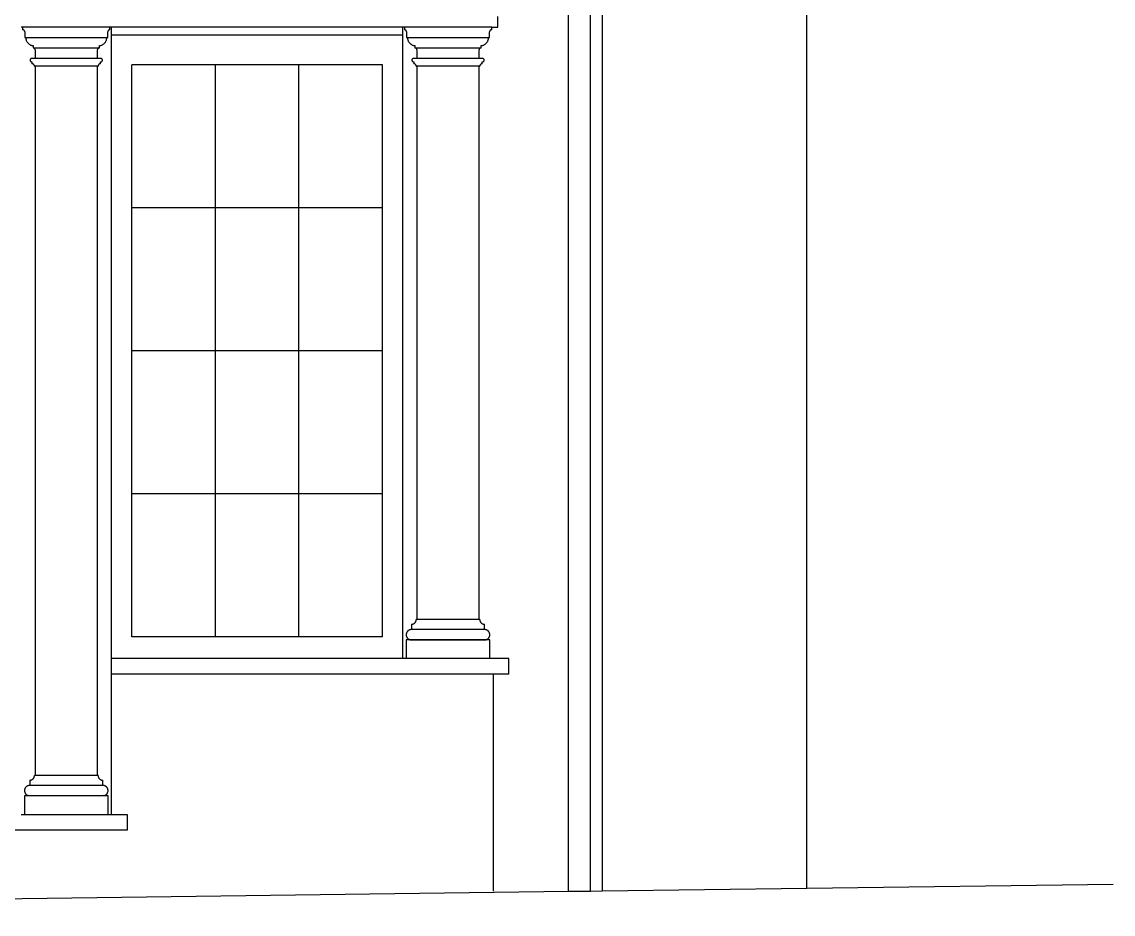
# Model space of a CAD drawing. Extents: x -71730 to 43516, y -8856 to 48457.
# Drawn here: x 29040 to 32539, y 3042 to 5905 of the extents above; entities that cross this region are included whole.
import ezdxf

# ---------------------------------------------------------------- set-up
doc = ezdxf.new("R2010")
doc.units = 0
doc.header["$MEASUREMENT"] = 0
doc.layers.get('0').update_dxf_attribs({"linetype": 'CONTINUOUS'})

msp = doc.modelspace()

# ---------------------------------------------------------------- linework, layer by layer
at = {"color": 22}
for p, q in [((31557.6, 3124.8), (31557.6, 10128.2)), ((30793, 3114.6), (30793, 8067.4)), ((30863, 3115.5), (30863, 8067.4)), ((30901.1, 8067.4), (30901.1, 3116)), ((30901.1, 3116), (30901.1, 3115.9))]:
    msp.add_line(p, q, dxfattribs=at)
at = {"color": 95}
for p, q in [((30566.6, 5887.2), (30566.6, 5922.2)), ((29042.6, 5887.2), (29037.6, 5887.2)), ((29042.6, 5887.2), (29042.6, 5879.2)), ((29322.6, 5887.2), (29042.6, 5887.2)), ((29043, 5879.2), (29042.6, 5879.2)), ((29043.5, 5879.1), (29043, 5879.2)), ((29044, 5879.1), (29043.5, 5879.1)), ((29044.4, 5878.9), (29044, 5879.1)), ((29044.8, 5878.8), (29044.4, 5878.9)), ((29045.3, 5878.7), (29044.8, 5878.8)), ((29320.4, 5878.8), (29320, 5878.7)), ((29320.8, 5879), (29320.4, 5878.8)), ((29321.3, 5879.1), (29320.8, 5879)), ((29321.7, 5879.1), (29321.3, 5879.1)), ((29322.1, 5879.2), (29321.7, 5879.1)), ((29322.6, 5879.2), (29322.1, 5879.2)), ((29322.6, 5879.2), (29322.6, 5887.2)), ((29327.6, 5887.2), (29322.6, 5887.2)), ((30261.6, 5887.2), (29327.6, 5887.2)), ((29327.6, 5862.2), (29327.6, 5887.2)), ((30266.6, 5887.2), (30261.6, 5887.2)), ((30261.6, 5862.2), (30261.6, 5887.2)), ((30266.6, 5887.2), (30266.6, 5879.2)), ((30546.6, 5887.2), (30266.6, 5887.2)), ((30267, 5879.2), (30266.6, 5879.2)), ((30267.5, 5879.1), (30267, 5879.2)), ((30268, 5879.1), (30267.5, 5879.1)), ((30268.4, 5878.9), (30268, 5879.1)), ((30268.8, 5878.8), (30268.4, 5878.9)), ((30269.3, 5878.7), (30268.8, 5878.8)), ((30544.4, 5878.8), (30544, 5878.7)), ((30544.8, 5879), (30544.4, 5878.8)), ((30545.3, 5879.1), (30544.8, 5879)), ((30545.7, 5879.1), (30545.3, 5879.1)), ((30546.1, 5879.2), (30545.7, 5879.1)), ((30546.6, 5879.2), (30546.1, 5879.2)), ((30546.6, 5879.2), (30546.6, 5887.2)), ((30546.6, 5887.2), (30551.6, 5887.2)), ((30551.6, 5887.2), (30566.6, 5887.2)), ((29045.7, 5878.5), (29045.3, 5878.7)), ((29046.1, 5878.2), (29045.7, 5878.5)), ((29046.5, 5878), (29046.1, 5878.2)), ((29046.8, 5877.7), (29046.5, 5878)), ((29047.2, 5877.4), (29046.8, 5877.7)), ((29047.5, 5877.1), (29047.2, 5877.4)), ((29047.8, 5876.8), (29047.5, 5877.1)), ((29048.1, 5876.4), (29047.8, 5876.8)), ((29048.4, 5876.1), (29048.1, 5876.4)), ((29048.6, 5875.7), (29048.4, 5876.1)), ((29048.9, 5875.3), (29048.6, 5875.7)), ((29049.1, 5874.9), (29048.9, 5875.3)), ((29049.2, 5874.4), (29049.1, 5874.9)), ((29049.3, 5874), (29049.2, 5874.4)), ((29049.5, 5873.6), (29049.3, 5874)), ((29049.5, 5873.1), (29049.5, 5873.6)), ((29049.6, 5872.6), (29049.5, 5873.1)), ((29049.6, 5872.2), (29049.6, 5872.6)), ((29049.6, 5872.2), (29049.6, 5854.2)), ((29049.6, 5854.2), (29052.6, 5854.2)), ((29052.6, 5854.2), (29312.6, 5854.2)), ((29052.6, 5854.2), (29052.6, 5852.5)), ((29052.6, 5852.5), (29052.8, 5850.8)), ((29052.8, 5850.8), (29053.1, 5849.1)), ((29053.1, 5849.1), (29053.5, 5847.5)), ((29053.5, 5847.5), (29054, 5845.9)), ((29054, 5845.9), (29054.5, 5844.3)), ((29054.5, 5844.3), (29055.2, 5842.8)), ((29309.9, 5842.8), (29310.6, 5844.3)), ((29310.6, 5844.3), (29311.2, 5845.9)), ((29311.2, 5845.9), (29311.7, 5847.5)), ((29311.7, 5847.5), (29312.1, 5849.1)), ((29312.1, 5849.1), (29312.4, 5850.8)), ((29312.4, 5850.8), (29312.5, 5852.5)), ((29312.5, 5852.5), (29312.6, 5854.2)), ((29312.6, 5854.2), (29315.6, 5854.2)), ((29315.7, 5873.5), (29315.6, 5873.1)), ((29315.6, 5873.1), (29315.6, 5872.6)), ((29315.6, 5872.6), (29315.6, 5872.2)), ((29315.6, 5854.2), (29315.6, 5872.2)), ((29315.8, 5873.9), (29315.7, 5873.5)), ((29315.9, 5874.3), (29315.8, 5873.9)), ((29316.1, 5874.8), (29315.9, 5874.3)), ((29316.3, 5875.2), (29316.1, 5874.8)), ((29316.5, 5875.6), (29316.3, 5875.2)), ((29316.7, 5875.9), (29316.5, 5875.6)), ((29316.9, 5876.3), (29316.7, 5875.9)), ((29317.2, 5876.6), (29316.9, 5876.3)), ((29317.5, 5877), (29317.2, 5876.6)), ((29317.8, 5877.3), (29317.5, 5877)), ((29318.1, 5877.6), (29317.8, 5877.3)), ((29318.5, 5877.8), (29318.1, 5877.6)), ((29318.8, 5878.1), (29318.5, 5877.8)), ((29319.2, 5878.3), (29318.8, 5878.1)), ((29319.6, 5878.5), (29319.2, 5878.3)), ((29320, 5878.7), (29319.6, 5878.5)), ((30261.6, 5862.2), (29327.6, 5862.2)), ((29327.6, 3862.2), (29327.6, 5862.2)), ((30261.6, 3862.2), (30261.6, 5862.2)), ((30269.7, 5878.5), (30269.3, 5878.7)), ((30270.1, 5878.2), (30269.7, 5878.5)), ((30270.5, 5878), (30270.1, 5878.2)), ((30270.8, 5877.7), (30270.5, 5878)), ((30271.2, 5877.4), (30270.8, 5877.7)), ((30271.5, 5877.1), (30271.2, 5877.4)), ((30271.8, 5876.8), (30271.5, 5877.1)), ((30272.1, 5876.4), (30271.8, 5876.8)), ((30272.4, 5876.1), (30272.1, 5876.4)), ((30272.6, 5875.7), (30272.4, 5876.1)), ((30272.9, 5875.3), (30272.6, 5875.7)), ((30273.1, 5874.9), (30272.9, 5875.3)), ((30273.2, 5874.4), (30273.1, 5874.9)), ((30273.3, 5874), (30273.2, 5874.4)), ((30273.5, 5873.6), (30273.3, 5874)), ((30273.5, 5873.1), (30273.5, 5873.6)), ((30273.6, 5872.6), (30273.5, 5873.1)), ((30273.6, 5872.2), (30273.6, 5872.6)), ((30273.6, 5872.2), (30273.6, 5854.2)), ((30273.6, 5854.2), (30276.6, 5854.2)), ((30276.6, 5854.2), (30536.6, 5854.2)), ((30276.6, 5854.2), (30276.6, 5852.5)), ((30276.6, 5852.5), (30276.8, 5850.8)), ((30276.8, 5850.8), (30277.1, 5849.1)), ((30277.1, 5849.1), (30277.5, 5847.5)), ((30277.5, 5847.5), (30278, 5845.9)), ((30278, 5845.9), (30278.5, 5844.3)), ((30278.5, 5844.3), (30279.2, 5842.8)), ((30533.9, 5842.8), (30534.6, 5844.3)), ((30534.6, 5844.3), (30535.2, 5845.9)), ((30535.2, 5845.9), (30535.7, 5847.5)), ((30535.7, 5847.5), (30536.1, 5849.1)), ((30536.1, 5849.1), (30536.4, 5850.8)), ((30536.4, 5850.8), (30536.5, 5852.5)), ((30536.5, 5852.5), (30536.6, 5854.2)), ((30536.6, 5854.2), (30539.6, 5854.2)), ((30539.7, 5873.5), (30539.6, 5873.1)), ((30539.6, 5873.1), (30539.6, 5872.6)), ((30539.6, 5872.6), (30539.6, 5872.2)), ((30539.6, 5854.2), (30539.6, 5872.2)), ((30539.8, 5873.9), (30539.7, 5873.5)), ((30539.9, 5874.3), (30539.8, 5873.9)), ((30540.1, 5874.8), (30539.9, 5874.3)), ((30540.3, 5875.2), (30540.1, 5874.8)), ((30540.5, 5875.6), (30540.3, 5875.2)), ((30540.7, 5875.9), (30540.5, 5875.6)), ((30540.9, 5876.3), (30540.7, 5875.9)), ((30541.2, 5876.6), (30540.9, 5876.3)), ((30541.5, 5877), (30541.2, 5876.6)), ((30541.8, 5877.3), (30541.5, 5877)), ((30542.1, 5877.6), (30541.8, 5877.3)), ((30542.5, 5877.8), (30542.1, 5877.6)), ((30542.8, 5878.1), (30542.5, 5877.8)), ((30543.2, 5878.3), (30542.8, 5878.1)), ((30543.6, 5878.5), (30543.2, 5878.3)), ((30544, 5878.7), (30543.6, 5878.5)), ((29055.2, 5842.8), (29056, 5841.3)), ((29056, 5841.3), (29056.9, 5839.8)), ((29056.9, 5839.8), (29057.9, 5838.5)), ((29057.9, 5838.5), (29059, 5837.1)), ((29059, 5837.1), (29060.1, 5835.9)), ((29060.1, 5835.9), (29061.3, 5834.7)), ((29061.3, 5834.7), (29062.6, 5833.6)), ((29062.6, 5833.6), (29064, 5832.7)), ((29064, 5832.7), (29065.4, 5831.7)), ((29065.4, 5831.7), (29066.9, 5830.9)), ((29066.9, 5830.9), (29068.4, 5830.2)), ((29068.4, 5830.2), (29070, 5829.6)), ((29070, 5829.6), (29071.6, 5829.1)), ((29071.6, 5829.1), (29073.2, 5828.7)), ((29073.2, 5828.7), (29074.9, 5828.4)), ((29074.9, 5828.4), (29076.6, 5828.2)), ((29076.6, 5828.2), (29076.6, 5821.2)), ((29076.6, 5821.2), (29077, 5821.2)), ((29077.4, 5821.1), (29077, 5821.2)), ((29077, 5821.2), (29288.2, 5821.2)), ((29077.8, 5821.1), (29077.4, 5821.1)), ((29078.1, 5821), (29077.8, 5821.1)), ((29078.5, 5820.9), (29078.1, 5821)), ((29078.9, 5820.7), (29078.5, 5820.9)), ((29079.2, 5820.6), (29078.9, 5820.7)), ((29079.6, 5820.4), (29079.2, 5820.6)), ((29079.9, 5820.2), (29079.6, 5820.4)), ((29080.2, 5819.9), (29079.9, 5820.2)), ((29080.5, 5819.7), (29080.2, 5819.9)), ((29080.8, 5819.4), (29080.5, 5819.7)), ((29081.1, 5819.1), (29080.8, 5819.4)), ((29081.3, 5818.8), (29081.1, 5819.1)), ((29081.6, 5818.5), (29081.3, 5818.8)), ((29081.8, 5818.2), (29081.6, 5818.5)), ((29082, 5817.8), (29081.8, 5818.2)), ((29082.1, 5817.5), (29082, 5817.8)), ((29082.3, 5817.1), (29082.1, 5817.5)), ((29082.4, 5816.7), (29082.3, 5817.1)), ((29082.5, 5816.4), (29082.4, 5816.7)), ((29082.5, 5816), (29082.5, 5816.4)), ((29082.6, 5815.6), (29082.5, 5816)), ((29082.6, 5815.2), (29082.6, 5815.6)), ((29082.6, 5815.2), (29082.6, 5787.2)), ((29282.7, 5816.3), (29282.6, 5815.9)), ((29282.6, 5815.9), (29282.6, 5815.6)), ((29282.6, 5815.6), (29282.6, 5815.2)), ((29282.6, 5787.2), (29282.6, 5815.2)), ((29282.8, 5816.7), (29282.7, 5816.3)), ((29282.9, 5817), (29282.8, 5816.7)), ((29283, 5817.4), (29282.9, 5817)), ((29283.2, 5817.7), (29283, 5817.4)), ((29283.3, 5818.1), (29283.2, 5817.7)), ((29283.5, 5818.4), (29283.3, 5818.1)), ((29283.7, 5818.7), (29283.5, 5818.4)), ((29284, 5819), (29283.7, 5818.7)), ((29284.2, 5819.3), (29284, 5819)), ((29284.5, 5819.6), (29284.2, 5819.3)), ((29284.8, 5819.8), (29284.5, 5819.6)), ((29285.1, 5820), (29284.8, 5819.8)), ((29285.4, 5820.3), (29285.1, 5820)), ((29285.7, 5820.4), (29285.4, 5820.3)), ((29286, 5820.6), (29285.7, 5820.4)), ((29286.4, 5820.8), (29286, 5820.6)), ((29286.7, 5820.9), (29286.4, 5820.8)), ((29287.1, 5821), (29286.7, 5820.9)), ((29287.5, 5821.1), (29287.1, 5821)), ((29287.8, 5821.1), (29287.5, 5821.1)), ((29288.2, 5821.2), (29287.8, 5821.1)), ((29288.2, 5821.2), (29288.6, 5821.2)), ((29288.6, 5828.2), (29290.3, 5828.4)), ((29288.6, 5821.2), (29288.6, 5828.2)), ((29290.3, 5828.4), (29291.9, 5828.7)), ((29291.9, 5828.7), (29293.6, 5829.1)), ((29293.6, 5829.1), (29295.2, 5829.6)), ((29295.2, 5829.6), (29296.7, 5830.2)), ((29296.7, 5830.2), (29298.3, 5830.9)), ((29298.3, 5830.9), (29299.8, 5831.7)), ((29299.8, 5831.7), (29301.2, 5832.7)), ((29301.2, 5832.7), (29302.5, 5833.6)), ((29302.5, 5833.6), (29303.8, 5834.7)), ((29303.8, 5834.7), (29305.1, 5835.9)), ((29305.1, 5835.9), (29306.2, 5837.1)), ((29306.2, 5837.1), (29307.3, 5838.5)), ((29307.3, 5838.5), (29308.3, 5839.8)), ((29308.3, 5839.8), (29309.1, 5841.3)), ((29309.1, 5841.3), (29309.9, 5842.8)), ((30279.2, 5842.8), (30280, 5841.3)), ((30280, 5841.3), (30280.9, 5839.8)), ((30280.9, 5839.8), (30281.9, 5838.5)), ((30281.9, 5838.5), (30283, 5837.1)), ((30283, 5837.1), (30284.1, 5835.9)), ((30284.1, 5835.9), (30285.3, 5834.7)), ((30285.3, 5834.7), (30286.6, 5833.6)), ((30286.6, 5833.6), (30288, 5832.7)), ((30288, 5832.7), (30289.4, 5831.7)), ((30289.4, 5831.7), (30290.9, 5830.9)), ((30290.9, 5830.9), (30292.4, 5830.2)), ((30292.4, 5830.2), (30294, 5829.6)), ((30294, 5829.6), (30295.6, 5829.1)), ((30295.6, 5829.1), (30297.2, 5828.7)), ((30297.2, 5828.7), (30298.9, 5828.4)), ((30298.9, 5828.4), (30300.6, 5828.2)), ((30300.6, 5828.2), (30300.6, 5821.2)), ((30300.6, 5821.2), (30301, 5821.2)), ((30301.4, 5821.1), (30301, 5821.2)), ((30301, 5821.2), (30512.2, 5821.2)), ((30301.8, 5821.1), (30301.4, 5821.1)), ((30302.1, 5821), (30301.8, 5821.1)), ((30302.5, 5820.9), (30302.1, 5821)), ((30302.9, 5820.7), (30302.5, 5820.9)), ((30303.2, 5820.6), (30302.9, 5820.7)), ((30303.6, 5820.4), (30303.2, 5820.6)), ((30303.9, 5820.2), (30303.6, 5820.4)), ((30304.2, 5819.9), (30303.9, 5820.2)), ((30304.5, 5819.7), (30304.2, 5819.9)), ((30304.8, 5819.4), (30304.5, 5819.7)), ((30305.1, 5819.1), (30304.8, 5819.4)), ((30305.3, 5818.8), (30305.1, 5819.1)), ((30305.6, 5818.5), (30305.3, 5818.8)), ((30305.8, 5818.2), (30305.6, 5818.5)), ((30306, 5817.8), (30305.8, 5818.2)), ((30306.1, 5817.5), (30306, 5817.8)), ((30306.3, 5817.1), (30306.1, 5817.5)), ((30306.4, 5816.7), (30306.3, 5817.1)), ((30306.5, 5816.4), (30306.4, 5816.7)), ((30306.5, 5816), (30306.5, 5816.4)), ((30306.6, 5815.6), (30306.5, 5816)), ((30306.6, 5815.2), (30306.6, 5815.6)), ((30306.6, 5815.2), (30306.6, 5787.2)), ((30506.7, 5816.3), (30506.6, 5815.9)), ((30506.6, 5815.9), (30506.6, 5815.6)), ((30506.6, 5815.6), (30506.6, 5815.2)), ((30506.6, 5787.2), (30506.6, 5815.2)), ((30506.8, 5816.7), (30506.7, 5816.3)), ((30506.9, 5817), (30506.8, 5816.7)), ((30507, 5817.4), (30506.9, 5817)), ((30507.2, 5817.7), (30507, 5817.4)), ((30507.3, 5818.1), (30507.2, 5817.7)), ((30507.5, 5818.4), (30507.3, 5818.1)), ((30507.7, 5818.7), (30507.5, 5818.4)), ((30508, 5819), (30507.7, 5818.7)), ((30508.2, 5819.3), (30508, 5819)), ((30508.5, 5819.6), (30508.2, 5819.3)), ((30508.8, 5819.8), (30508.5, 5819.6)), ((30509.1, 5820), (30508.8, 5819.8)), ((30509.4, 5820.3), (30509.1, 5820)), ((30509.7, 5820.4), (30509.4, 5820.3)), ((30510, 5820.6), (30509.7, 5820.4)), ((30510.4, 5820.8), (30510, 5820.6)), ((30510.7, 5820.9), (30510.4, 5820.8)), ((30511.1, 5821), (30510.7, 5820.9)), ((30511.5, 5821.1), (30511.1, 5821)), ((30511.8, 5821.1), (30511.5, 5821.1)), ((30512.2, 5821.2), (30511.8, 5821.1)), ((30512.2, 5821.2), (30512.6, 5821.2)), ((30512.6, 5828.2), (30514.3, 5828.4)), ((30512.6, 5821.2), (30512.6, 5828.2)), ((30514.3, 5828.4), (30515.9, 5828.7)), ((30515.9, 5828.7), (30517.6, 5829.1)), ((30517.6, 5829.1), (30519.2, 5829.6)), ((30519.2, 5829.6), (30520.7, 5830.2)), ((30520.7, 5830.2), (30522.3, 5830.9)), ((30522.3, 5830.9), (30523.8, 5831.7)), ((30523.8, 5831.7), (30525.2, 5832.7)), ((30525.2, 5832.7), (30526.5, 5833.6)), ((30526.5, 5833.6), (30527.8, 5834.7)), ((30527.8, 5834.7), (30529.1, 5835.9)), ((30529.1, 5835.9), (30530.2, 5837.1)), ((30530.2, 5837.1), (30531.3, 5838.5)), ((30531.3, 5838.5), (30532.3, 5839.8)), ((30532.3, 5839.8), (30533.1, 5841.3)), ((30533.1, 5841.3), (30533.9, 5842.8)), ((29066.7, 5782.6), (29066.6, 5782.2)), ((29066.6, 5782.2), (29066.6, 5781.9)), ((29066.6, 5781.9), (29066.6, 5781.5)), ((29066.6, 5781.5), (29066.6, 5781.2)), ((29066.6, 5781.2), (29066.7, 5780.8)), ((29066.8, 5783.3), (29066.7, 5782.9)), ((29066.7, 5782.9), (29066.7, 5782.6)), ((29066.7, 5780.8), (29066.7, 5780.5)), ((29066.7, 5780.5), (29066.8, 5780.1)), ((29066.9, 5783.6), (29066.8, 5783.3)), ((29066.8, 5780.1), (29066.9, 5779.8)), ((29067.1, 5783.9), (29066.9, 5783.6)), ((29066.9, 5779.8), (29067.1, 5779.5)), ((29067.2, 5784.2), (29067.1, 5783.9)), ((29067.1, 5779.5), (29067.2, 5779.1)), ((29067.4, 5784.5), (29067.2, 5784.2)), ((29067.2, 5779.1), (29067.4, 5778.8)), ((29067.6, 5784.8), (29067.4, 5784.5)), ((29067.4, 5778.8), (29067.6, 5778.5)), ((29067.8, 5785.1), (29067.6, 5784.8)), ((29067.6, 5778.5), (29067.8, 5778.3)), ((29068, 5785.4), (29067.8, 5785.1)), ((29067.8, 5778.3), (29068, 5778)), ((29068.3, 5785.6), (29068, 5785.4)), ((29068, 5778), (29068.3, 5777.7)), ((29068.5, 5785.9), (29068.3, 5785.6)), ((29068.3, 5777.7), (29068.5, 5777.5)), ((29068.8, 5786.1), (29068.5, 5785.9)), ((29068.5, 5777.5), (29068.8, 5777.3)), ((29069.1, 5786.3), (29068.8, 5786.1)), ((29068.8, 5777.3), (29069.1, 5777.1)), ((29069.4, 5786.5), (29069.1, 5786.3)), ((29069.1, 5777.1), (29069.4, 5776.9)), ((29069.7, 5786.6), (29069.4, 5786.5)), ((29069.4, 5776.9), (29069.7, 5776.7)), ((29070, 5786.8), (29069.7, 5786.6)), ((29069.7, 5776.7), (29070, 5776.6)), ((29070.4, 5786.9), (29070, 5786.8)), ((29070, 5776.6), (29070.4, 5776.5)), ((29070.7, 5787), (29070.4, 5786.9)), ((29070.4, 5776.5), (29070.7, 5776.4)), ((29071, 5787.1), (29070.7, 5787)), ((29070.7, 5776.4), (29071, 5776.3)), ((29071.4, 5787.1), (29071, 5787.1)), ((29071, 5776.3), (29071.4, 5776.2)), ((29071.7, 5787.2), (29071.4, 5787.1)), ((29071.4, 5776.2), (29071.7, 5776.2)), ((29072.1, 5787.2), (29071.7, 5787.2)), ((29071.7, 5776.2), (29072.1, 5776.2)), ((29082.6, 5787.2), (29072.1, 5787.2)), ((29072.1, 5776.2), (29072.6, 5776.2)), ((29072.6, 5776.2), (29072.6, 5770.2)), ((29282.6, 5787.2), (29082.6, 5787.2)), ((29293.1, 5787.2), (29282.6, 5787.2)), ((29292.6, 5770.2), (29292.6, 5776.2)), ((29292.6, 5776.2), (29293.1, 5776.2)), ((29293.4, 5787.2), (29293.1, 5787.2)), ((29293.1, 5776.2), (29293.4, 5776.2)), ((29293.8, 5787.1), (29293.4, 5787.2)), ((29293.4, 5776.2), (29293.8, 5776.2)), ((29294.1, 5787.1), (29293.8, 5787.1)), ((29293.8, 5776.2), (29294.1, 5776.3)), ((29294.5, 5787), (29294.1, 5787.1)), ((29294.1, 5776.3), (29294.5, 5776.4)), ((29294.8, 5786.9), (29294.5, 5787)), ((29294.5, 5776.4), (29294.8, 5776.5)), ((29295.1, 5786.8), (29294.8, 5786.9)), ((29294.8, 5776.5), (29295.1, 5776.6)), ((29295.5, 5786.6), (29295.1, 5786.8)), ((29295.1, 5776.6), (29295.5, 5776.7)), ((29295.8, 5786.5), (29295.5, 5786.6)), ((29295.5, 5776.7), (29295.8, 5776.9)), ((29296.1, 5786.3), (29295.8, 5786.5)), ((29295.8, 5776.9), (29296.1, 5777.1)), ((29296.4, 5786.1), (29296.1, 5786.3)), ((29296.1, 5777.1), (29296.4, 5777.3)), ((29296.7, 5785.9), (29296.4, 5786.1)), ((29296.4, 5777.3), (29296.7, 5777.5)), ((29296.9, 5785.6), (29296.7, 5785.9)), ((29296.7, 5777.5), (29296.9, 5777.7)), ((29297.2, 5785.4), (29296.9, 5785.6)), ((29296.9, 5777.7), (29297.2, 5778)), ((29297.4, 5785.1), (29297.2, 5785.4)), ((29297.2, 5778), (29297.4, 5778.3)), ((29297.6, 5784.8), (29297.4, 5785.1)), ((29297.4, 5778.3), (29297.6, 5778.5)), ((29297.8, 5784.5), (29297.6, 5784.8)), ((29297.6, 5778.5), (29297.8, 5778.8)), ((29298, 5784.2), (29297.8, 5784.5)), ((29297.8, 5778.8), (29298, 5779.1)), ((29298.1, 5783.9), (29298, 5784.2)), ((29298, 5779.1), (29298.1, 5779.5)), ((29298.2, 5783.6), (29298.1, 5783.9)), ((29298.1, 5779.5), (29298.2, 5779.8)), ((29298.4, 5783.3), (29298.2, 5783.6)), ((29298.2, 5779.8), (29298.4, 5780.1)), ((29298.4, 5782.9), (29298.4, 5783.3)), ((29298.5, 5782.6), (29298.4, 5782.9)), ((29298.4, 5780.5), (29298.5, 5780.8)), ((29298.4, 5780.1), (29298.4, 5780.5)), ((29298.6, 5782.2), (29298.5, 5782.6)), ((29298.5, 5780.8), (29298.6, 5781.2)), ((29298.6, 5781.9), (29298.6, 5782.2)), ((29298.6, 5781.5), (29298.6, 5781.9)), ((29298.6, 5781.2), (29298.6, 5781.5)), ((30290.7, 5782.6), (30290.6, 5782.2)), ((30290.6, 5782.2), (30290.6, 5781.9)), ((30290.6, 5781.9), (30290.6, 5781.5)), ((30290.6, 5781.5), (30290.6, 5781.2)), ((30290.6, 5781.2), (30290.7, 5780.8)), ((30290.8, 5783.3), (30290.7, 5782.9)), ((30290.7, 5782.9), (30290.7, 5782.6)), ((30290.7, 5780.8), (30290.7, 5780.5)), ((30290.7, 5780.5), (30290.8, 5780.1)), ((30290.9, 5783.6), (30290.8, 5783.3)), ((30290.8, 5780.1), (30290.9, 5779.8)), ((30291.1, 5783.9), (30290.9, 5783.6)), ((30290.9, 5779.8), (30291.1, 5779.5)), ((30291.2, 5784.2), (30291.1, 5783.9)), ((30291.1, 5779.5), (30291.2, 5779.1)), ((30291.4, 5784.5), (30291.2, 5784.2)), ((30291.2, 5779.1), (30291.4, 5778.8)), ((30291.6, 5784.8), (30291.4, 5784.5)), ((30291.4, 5778.8), (30291.6, 5778.5)), ((30291.8, 5785.1), (30291.6, 5784.8)), ((30291.6, 5778.5), (30291.8, 5778.3)), ((30292, 5785.4), (30291.8, 5785.1)), ((30291.8, 5778.3), (30292, 5778)), ((30292.3, 5785.6), (30292, 5785.4)), ((30292, 5778), (30292.3, 5777.7)), ((30292.5, 5785.9), (30292.3, 5785.6)), ((30292.3, 5777.7), (30292.5, 5777.5)), ((30292.8, 5786.1), (30292.5, 5785.9)), ((30292.5, 5777.5), (30292.8, 5777.3)), ((30293.1, 5786.3), (30292.8, 5786.1)), ((30292.8, 5777.3), (30293.1, 5777.1)), ((30293.4, 5786.5), (30293.1, 5786.3)), ((30293.1, 5777.1), (30293.4, 5776.9)), ((30293.7, 5786.6), (30293.4, 5786.5)), ((30293.4, 5776.9), (30293.7, 5776.7)), ((30294, 5786.8), (30293.7, 5786.6)), ((30293.7, 5776.7), (30294, 5776.6)), ((30294.4, 5786.9), (30294, 5786.8)), ((30294, 5776.6), (30294.4, 5776.5)), ((30294.7, 5787), (30294.4, 5786.9)), ((30294.4, 5776.5), (30294.7, 5776.4)), ((30295, 5787.1), (30294.7, 5787)), ((30294.7, 5776.4), (30295, 5776.3)), ((30295.4, 5787.1), (30295, 5787.1)), ((30295, 5776.3), (30295.4, 5776.2)), ((30295.7, 5787.2), (30295.4, 5787.1)), ((30295.4, 5776.2), (30295.7, 5776.2)), ((30296.1, 5787.2), (30295.7, 5787.2)), ((30295.7, 5776.2), (30296.1, 5776.2)), ((30306.6, 5787.2), (30296.1, 5787.2)), ((30296.1, 5776.2), (30296.6, 5776.2)), ((30296.6, 5776.2), (30296.6, 5770.2)), ((30506.6, 5787.2), (30306.6, 5787.2)), ((30517.1, 5787.2), (30506.6, 5787.2)), ((30516.6, 5770.2), (30516.6, 5776.2)), ((30516.6, 5776.2), (30517.1, 5776.2)), ((30517.4, 5787.2), (30517.1, 5787.2)), ((30517.1, 5776.2), (30517.4, 5776.2)), ((30517.8, 5787.1), (30517.4, 5787.2)), ((30517.4, 5776.2), (30517.8, 5776.2)), ((30518.1, 5787.1), (30517.8, 5787.1)), ((30517.8, 5776.2), (30518.1, 5776.3)), ((30518.5, 5787), (30518.1, 5787.1)), ((30518.1, 5776.3), (30518.5, 5776.4)), ((30518.8, 5786.9), (30518.5, 5787)), ((30518.5, 5776.4), (30518.8, 5776.5)), ((30519.1, 5786.8), (30518.8, 5786.9)), ((30518.8, 5776.5), (30519.1, 5776.6)), ((30519.5, 5786.6), (30519.1, 5786.8)), ((30519.1, 5776.6), (30519.5, 5776.7)), ((30519.8, 5786.5), (30519.5, 5786.6)), ((30519.5, 5776.7), (30519.8, 5776.9)), ((30520.1, 5786.3), (30519.8, 5786.5)), ((30519.8, 5776.9), (30520.1, 5777.1)), ((30520.4, 5786.1), (30520.1, 5786.3)), ((30520.1, 5777.1), (30520.4, 5777.3)), ((30520.7, 5785.9), (30520.4, 5786.1)), ((30520.4, 5777.3), (30520.7, 5777.5)), ((30520.9, 5785.6), (30520.7, 5785.9)), ((30520.7, 5777.5), (30520.9, 5777.7)), ((30521.2, 5785.4), (30520.9, 5785.6)), ((30520.9, 5777.7), (30521.2, 5778)), ((30521.4, 5785.1), (30521.2, 5785.4)), ((30521.2, 5778), (30521.4, 5778.3)), ((30521.6, 5784.8), (30521.4, 5785.1)), ((30521.4, 5778.3), (30521.6, 5778.5)), ((30521.8, 5784.5), (30521.6, 5784.8)), ((30521.6, 5778.5), (30521.8, 5778.8)), ((30522, 5784.2), (30521.8, 5784.5)), ((30521.8, 5778.8), (30522, 5779.1)), ((30522.1, 5783.9), (30522, 5784.2)), ((30522, 5779.1), (30522.1, 5779.5)), ((30522.2, 5783.6), (30522.1, 5783.9)), ((30522.1, 5779.5), (30522.2, 5779.8)), ((30522.4, 5783.3), (30522.2, 5783.6)), ((30522.2, 5779.8), (30522.4, 5780.1)), ((30522.4, 5782.9), (30522.4, 5783.3)), ((30522.5, 5782.6), (30522.4, 5782.9)), ((30522.4, 5780.5), (30522.5, 5780.8)), ((30522.4, 5780.1), (30522.4, 5780.5)), ((30522.6, 5782.2), (30522.5, 5782.6)), ((30522.5, 5780.8), (30522.6, 5781.2)), ((30522.6, 5781.9), (30522.6, 5782.2)), ((30522.6, 5781.5), (30522.6, 5781.9)), ((30522.6, 5781.2), (30522.6, 5781.5)), ((29073.1, 5770.2), (29072.6, 5770.2)), ((29073.6, 5770.1), (29073.1, 5770.2)), ((29074.1, 5770), (29073.6, 5770.1)), ((29074.7, 5769.9), (29074.1, 5770)), ((29075.2, 5769.8), (29074.7, 5769.9)), ((29075.6, 5769.6), (29075.2, 5769.8)), ((29076.1, 5769.4), (29075.6, 5769.6)), ((29076.6, 5769.1), (29076.1, 5769.4)), ((29077, 5768.8), (29076.6, 5769.1)), ((29077.5, 5768.5), (29077, 5768.8)), ((29077.9, 5768.2), (29077.5, 5768.5)), ((29078.2, 5767.8), (29077.9, 5768.2)), ((29078.6, 5767.5), (29078.2, 5767.8)), ((29078.9, 5767.1), (29078.6, 5767.5)), ((29079.2, 5766.6), (29078.9, 5767.1)), ((29079.5, 5766.2), (29079.2, 5766.6)), ((29079.8, 5765.7), (29079.5, 5766.2)), ((29080, 5765.2), (29079.8, 5765.7)), ((29080.2, 5764.8), (29080, 5765.2)), ((29080.3, 5764.3), (29080.2, 5764.8)), ((29080.4, 5763.7), (29080.3, 5764.3)), ((29080.5, 5763.2), (29080.4, 5763.7)), ((29080.6, 5762.7), (29080.5, 5763.2)), ((29080.6, 5762.2), (29080.6, 5762.7)), ((29080.6, 5762.2), (29082.6, 5762.2)), ((29082.6, 5762.2), (29082.6, 3487.2)), ((29282.6, 5762.2), (29082.6, 5762.2)), ((29282.6, 3487.2), (29282.6, 5762.2)), ((29282.6, 5762.2), (29284.6, 5762.2)), ((29284.7, 5763.7), (29284.6, 5763.2)), ((29284.6, 5763.2), (29284.6, 5762.7)), ((29284.6, 5762.7), (29284.6, 5762.2)), ((29284.8, 5764.2), (29284.7, 5763.7)), ((29285, 5764.7), (29284.8, 5764.2)), ((29285.1, 5765.1), (29285, 5764.7)), ((29285.3, 5765.6), (29285.1, 5765.1)), ((29285.6, 5766), (29285.3, 5765.6)), ((29285.8, 5766.5), (29285.6, 5766)), ((29286.1, 5766.9), (29285.8, 5766.5)), ((29286.4, 5767.3), (29286.1, 5766.9)), ((29286.8, 5767.7), (29286.4, 5767.3)), ((29287.1, 5768), (29286.8, 5767.7)), ((29287.5, 5768.3), (29287.1, 5768)), ((29287.9, 5768.7), (29287.5, 5768.3)), ((29288.3, 5768.9), (29287.9, 5768.7)), ((29288.7, 5769.2), (29288.3, 5768.9)), ((29289.2, 5769.4), (29288.7, 5769.2)), ((29289.6, 5769.6), (29289.2, 5769.4)), ((29290.1, 5769.8), (29289.6, 5769.6)), ((29290.6, 5769.9), (29290.1, 5769.8)), ((29291.1, 5770), (29290.6, 5769.9)), ((29291.6, 5770.1), (29291.1, 5770)), ((29292.1, 5770.2), (29291.6, 5770.1)), ((29292.6, 5770.2), (29292.1, 5770.2)), ((29660.6, 5767.2), (29392.6, 5767.2)), ((29392.6, 5308.4), (29392.6, 5767.2)), ((29928.6, 5767.2), (29660.6, 5767.2)), ((29660.6, 5308.4), (29660.6, 5767.2)), ((30196.6, 5767.2), (29928.6, 5767.2)), ((29928.6, 5308.4), (29928.6, 5767.2)), ((30196.6, 5308.4), (30196.6, 5767.2)), ((30297.1, 5770.2), (30296.6, 5770.2)), ((30297.6, 5770.1), (30297.1, 5770.2)), ((30298.1, 5770), (30297.6, 5770.1)), ((30298.7, 5769.9), (30298.1, 5770)), ((30299.2, 5769.8), (30298.7, 5769.9)), ((30299.6, 5769.6), (30299.2, 5769.8)), ((30300.1, 5769.4), (30299.6, 5769.6)), ((30300.6, 5769.1), (30300.1, 5769.4)), ((30301, 5768.8), (30300.6, 5769.1)), ((30301.5, 5768.5), (30301, 5768.8)), ((30301.9, 5768.2), (30301.5, 5768.5)), ((30302.2, 5767.8), (30301.9, 5768.2)), ((30302.6, 5767.5), (30302.2, 5767.8)), ((30302.9, 5767.1), (30302.6, 5767.5)), ((30303.2, 5766.6), (30302.9, 5767.1)), ((30303.5, 5766.2), (30303.2, 5766.6)), ((30303.8, 5765.7), (30303.5, 5766.2)), ((30304, 5765.2), (30303.8, 5765.7)), ((30304.2, 5764.8), (30304, 5765.2)), ((30304.3, 5764.3), (30304.2, 5764.8)), ((30304.4, 5763.7), (30304.3, 5764.3)), ((30304.5, 5763.2), (30304.4, 5763.7)), ((30304.6, 5762.7), (30304.5, 5763.2)), ((30304.6, 5762.2), (30304.6, 5762.7)), ((30304.6, 5762.2), (30306.6, 5762.2)), ((30306.6, 5762.2), (30306.6, 3987.2)), ((30506.6, 5762.2), (30306.6, 5762.2)), ((30506.6, 3987.2), (30506.6, 5762.2)), ((30506.6, 5762.2), (30508.6, 5762.2)), ((30508.7, 5763.7), (30508.6, 5763.2)), ((30508.6, 5763.2), (30508.6, 5762.7)), ((30508.6, 5762.7), (30508.6, 5762.2)), ((30508.8, 5764.2), (30508.7, 5763.7)), ((30509, 5764.7), (30508.8, 5764.2)), ((30509.1, 5765.1), (30509, 5764.7)), ((30509.3, 5765.6), (30509.1, 5765.1)), ((30509.6, 5766), (30509.3, 5765.6)), ((30509.8, 5766.5), (30509.6, 5766)), ((30510.1, 5766.9), (30509.8, 5766.5)), ((30510.4, 5767.3), (30510.1, 5766.9)), ((30510.8, 5767.7), (30510.4, 5767.3)), ((30511.1, 5768), (30510.8, 5767.7)), ((30511.5, 5768.3), (30511.1, 5768)), ((30511.9, 5768.7), (30511.5, 5768.3)), ((30512.3, 5768.9), (30511.9, 5768.7)), ((30512.7, 5769.2), (30512.3, 5768.9)), ((30513.2, 5769.4), (30512.7, 5769.2)), ((30513.6, 5769.6), (30513.2, 5769.4)), ((30514.1, 5769.8), (30513.6, 5769.6)), ((30514.6, 5769.9), (30514.1, 5769.8)), ((30515.1, 5770), (30514.6, 5769.9)), ((30515.6, 5770.1), (30515.1, 5770)), ((30516.1, 5770.2), (30515.6, 5770.1)), ((30516.6, 5770.2), (30516.1, 5770.2)), ((29392.6, 4849.7), (29392.6, 5308.4)), ((29660.6, 5308.4), (29392.6, 5308.4)), ((29928.6, 5308.4), (29660.6, 5308.4)), ((29660.6, 4849.7), (29660.6, 5308.4)), ((30196.6, 5308.4), (29928.6, 5308.4)), ((29928.6, 4849.7), (29928.6, 5308.4)), ((30196.6, 4849.7), (30196.6, 5308.4)), ((29392.6, 4390.9), (29392.6, 4849.7)), ((29660.6, 4849.7), (29392.6, 4849.7)), ((29660.6, 4390.9), (29660.6, 4849.7)), ((29928.6, 4849.7), (29660.6, 4849.7)), ((30196.6, 4849.7), (29928.6, 4849.7)), ((29928.6, 4390.9), (29928.6, 4849.7)), ((30196.6, 4390.9), (30196.6, 4849.7)), ((29392.6, 3932.2), (29392.6, 4390.9)), ((29660.6, 4390.9), (29392.6, 4390.9)), ((29660.6, 3932.2), (29660.6, 4390.9)), ((29928.6, 4390.9), (29660.6, 4390.9)), ((29928.6, 3932.2), (29928.6, 4390.9)), ((30196.6, 4390.9), (29928.6, 4390.9)), ((30196.6, 3932.2), (30196.6, 4390.9)), ((30283.3, 3954.2), (30282.3, 3953.7)), ((30284.3, 3954.5), (30283.3, 3954.2)), ((30285.4, 3954.8), (30284.3, 3954.5)), ((30286.4, 3955), (30285.4, 3954.8)), ((30287.5, 3955.1), (30286.4, 3955)), ((30288.5, 3955.2), (30287.5, 3955.1)), ((30289.6, 3955.2), (30288.5, 3955.2)), ((30289.6, 3972.2), (30290.5, 3972.2)), ((30289.6, 3972.2), (30289.6, 3955.2)), ((30523.6, 3955.2), (30289.6, 3955.2)), ((30290.5, 3972.2), (30291.5, 3972.3)), ((30291.5, 3972.3), (30292.4, 3972.5)), ((30292.4, 3972.5), (30293.3, 3972.7)), ((30293.3, 3972.7), (30294.2, 3972.9)), ((30294.2, 3972.9), (30295.1, 3973.2)), ((30295.1, 3973.2), (30296, 3973.6)), ((30296, 3973.6), (30296.8, 3974)), ((30296.8, 3974), (30297.6, 3974.5)), ((30297.6, 3974.5), (30298.4, 3975.1)), ((30298.4, 3975.1), (30299.1, 3975.6)), ((30299.1, 3975.6), (30299.9, 3976.3)), ((30299.9, 3976.3), (30300.5, 3976.9)), ((30300.5, 3976.9), (30301.1, 3977.6)), ((30301.1, 3977.6), (30301.7, 3978.4)), ((30301.7, 3978.4), (30302.3, 3979.1)), ((30302.3, 3979.1), (30302.7, 3980)), ((30302.7, 3980), (30303.2, 3980.8)), ((30303.2, 3980.8), (30303.5, 3981.7)), ((30303.5, 3981.7), (30303.9, 3982.6)), ((30303.9, 3982.6), (30304.1, 3983.5)), ((30304.1, 3983.5), (30304.3, 3984.4)), ((30304.3, 3984.4), (30304.5, 3985.3)), ((30304.5, 3985.3), (30304.6, 3986.2)), ((30306.6, 3987.2), (30304.6, 3987.2)), ((30304.6, 3986.2), (30304.6, 3987.2)), ((30506.6, 3987.2), (30306.6, 3987.2)), ((30508.6, 3987.2), (30506.6, 3987.2)), ((30508.6, 3987.2), (30508.6, 3986.2)), ((30508.6, 3986.2), (30508.7, 3985.3)), ((30508.7, 3985.3), (30508.9, 3984.4)), ((30508.9, 3984.4), (30509.1, 3983.5)), ((30509.1, 3983.5), (30509.3, 3982.6)), ((30509.3, 3982.6), (30509.6, 3981.7)), ((30509.6, 3981.7), (30510, 3980.8)), ((30510, 3980.8), (30510.4, 3980)), ((30510.4, 3980), (30510.9, 3979.1)), ((30510.9, 3979.1), (30511.5, 3978.4)), ((30511.5, 3978.4), (30512, 3977.6)), ((30512, 3977.6), (30512.7, 3976.9)), ((30512.7, 3976.9), (30513.3, 3976.3)), ((30513.3, 3976.3), (30514, 3975.6)), ((30514, 3975.6), (30514.8, 3975.1)), ((30514.8, 3975.1), (30515.5, 3974.5)), ((30515.5, 3974.5), (30516.4, 3974)), ((30516.4, 3974), (30517.2, 3973.6)), ((30517.2, 3973.6), (30518.1, 3973.2)), ((30518.1, 3973.2), (30519, 3972.9)), ((30519, 3972.9), (30519.9, 3972.7)), ((30519.9, 3972.7), (30520.8, 3972.5)), ((30520.8, 3972.5), (30521.7, 3972.3)), ((30521.7, 3972.3), (30522.6, 3972.2)), ((30522.6, 3972.2), (30523.6, 3972.2)), ((30523.6, 3955.2), (30523.6, 3972.2)), ((30524.6, 3955.2), (30523.6, 3955.2)), ((30525.7, 3955.1), (30524.6, 3955.2)), ((30526.8, 3955), (30525.7, 3955.1)), ((30527.8, 3954.8), (30526.8, 3955)), ((30528.8, 3954.5), (30527.8, 3954.8)), ((30529.8, 3954.2), (30528.8, 3954.5)), ((30530.8, 3953.7), (30529.8, 3954.2)), ((29660.6, 3932.2), (29392.6, 3932.2)), ((29928.6, 3932.2), (29660.6, 3932.2)), ((30196.6, 3932.2), (29928.6, 3932.2)), ((30272.7, 3940.6), (30272.6, 3939.6)), ((30272.6, 3939.6), (30272.6, 3938.5)), ((30272.6, 3938.5), (30272.6, 3937.4)), ((30272.6, 3937.4), (30272.7, 3936.4)), ((30285.7, 3922.5), (30272.6, 3922.2)), ((30540.6, 3922.2), (30272.6, 3922.2)), ((30272.6, 3922.2), (30272.6, 3862.2)), ((30272.9, 3941.7), (30272.7, 3940.6)), ((30272.7, 3936.4), (30272.9, 3935.3)), ((30273.1, 3942.7), (30272.9, 3941.7)), ((30272.9, 3935.3), (30273.2, 3934.3)), ((30273.4, 3943.7), (30273.1, 3942.7)), ((30273.2, 3934.3), (30273.5, 3933.3)), ((30273.7, 3944.7), (30273.4, 3943.7)), ((30273.5, 3933.3), (30273.9, 3932.3)), ((30274.2, 3945.7), (30273.7, 3944.7)), ((30273.9, 3932.3), (30274.3, 3931.3)), ((30274.6, 3946.7), (30274.2, 3945.7)), ((30274.3, 3931.3), (30274.8, 3930.4)), ((30275.2, 3947.6), (30274.6, 3946.7)), ((30274.8, 3930.4), (30275.4, 3929.5)), ((30275.8, 3948.5), (30275.2, 3947.6)), ((30275.4, 3929.5), (30276, 3928.6)), ((30276.4, 3949.3), (30275.8, 3948.5)), ((30276, 3928.6), (30276.7, 3927.8)), ((30277.2, 3950.1), (30276.4, 3949.3)), ((30276.7, 3927.8), (30277.4, 3927)), ((30277.9, 3950.8), (30277.2, 3950.1)), ((30277.4, 3927), (30278.2, 3926.3)), ((30278.7, 3951.5), (30277.9, 3950.8)), ((30278.2, 3926.3), (30279, 3925.6)), ((30279.6, 3952.2), (30278.7, 3951.5)), ((30279, 3925.6), (30279.9, 3925)), ((30280.5, 3952.8), (30279.6, 3952.2)), ((30279.9, 3925), (30280.8, 3924.4)), ((30281.4, 3953.3), (30280.5, 3952.8)), ((30280.8, 3924.4), (30281.7, 3923.9)), ((30282.3, 3953.7), (30281.4, 3953.3)), ((30281.7, 3923.9), (30282.7, 3923.5)), ((30282.7, 3923.5), (30283.7, 3923.1)), ((30283.7, 3923.1), (30284.7, 3922.8)), ((30284.7, 3922.8), (30285.7, 3922.5)), ((30285.7, 3922.5), (30527.5, 3922.5)), ((30527.5, 3922.5), (30528.5, 3922.8)), ((30540.6, 3922.2), (30527.5, 3922.5)), ((30528.5, 3922.8), (30529.5, 3923.1)), ((30529.5, 3923.1), (30530.5, 3923.5)), ((30530.5, 3923.5), (30531.5, 3923.9)), ((30531.8, 3953.3), (30530.8, 3953.7)), ((30531.5, 3923.9), (30532.4, 3924.4)), ((30532.7, 3952.8), (30531.8, 3953.3)), ((30532.4, 3924.4), (30533.3, 3925)), ((30533.6, 3952.2), (30532.7, 3952.8)), ((30533.3, 3925), (30534.2, 3925.6)), ((30534.4, 3951.5), (30533.6, 3952.2)), ((30534.2, 3925.6), (30535, 3926.3)), ((30535.3, 3950.8), (30534.4, 3951.5)), ((30535, 3926.3), (30535.8, 3927)), ((30536, 3950.1), (30535.3, 3950.8)), ((30535.8, 3927), (30536.5, 3927.8)), ((30536.7, 3949.3), (30536, 3950.1)), ((30536.5, 3927.8), (30537.2, 3928.6)), ((30537.4, 3948.5), (30536.7, 3949.3)), ((30537.2, 3928.6), (30537.8, 3929.5)), ((30538, 3947.6), (30537.4, 3948.5)), ((30537.8, 3929.5), (30538.4, 3930.4)), ((30538.5, 3946.7), (30538, 3947.6)), ((30538.4, 3930.4), (30538.9, 3931.3)), ((30539, 3945.7), (30538.5, 3946.7)), ((30538.9, 3931.3), (30539.3, 3932.3)), ((30539.4, 3944.7), (30539, 3945.7)), ((30539.3, 3932.3), (30539.7, 3933.3)), ((30539.8, 3943.7), (30539.4, 3944.7)), ((30539.7, 3933.3), (30540, 3934.3)), ((30540.1, 3942.7), (30539.8, 3943.7)), ((30540, 3934.3), (30540.2, 3935.3)), ((30540.3, 3941.7), (30540.1, 3942.7)), ((30540.2, 3935.3), (30540.4, 3936.4)), ((30540.5, 3940.6), (30540.3, 3941.7)), ((30540.4, 3936.4), (30540.5, 3937.4)), ((30540.6, 3939.6), (30540.5, 3940.6)), ((30540.5, 3937.4), (30540.6, 3938.5)), ((30540.6, 3938.5), (30540.6, 3939.6)), ((30540.6, 3862.2), (30540.6, 3922.2)), ((30261.6, 3862.2), (29327.6, 3862.2)), ((29327.6, 3812.2), (29327.6, 3862.2)), ((30272.6, 3862.2), (30261.6, 3862.2)), ((30540.6, 3862.2), (30272.6, 3862.2)), ((30601.6, 3862.2), (30540.6, 3862.2)), ((30601.6, 3812.2), (30601.6, 3862.2)), ((29327.6, 3362.2), (29327.6, 3812.2)), ((30551.6, 3812.2), (29327.6, 3812.2)), ((30601.6, 3812.2), (30551.6, 3812.2)), ((30551.6, 3812.2), (30551.6, 3116.3)), ((29065.6, 3472.2), (29066.5, 3472.2)), ((29065.6, 3472.2), (29065.6, 3455.2)), ((29066.5, 3472.2), (29067.5, 3472.3)), ((29067.5, 3472.3), (29068.4, 3472.5)), ((29068.4, 3472.5), (29069.3, 3472.7)), ((29069.3, 3472.7), (29070.2, 3472.9)), ((29070.2, 3472.9), (29071.1, 3473.2)), ((29071.1, 3473.2), (29072, 3473.6)), ((29072, 3473.6), (29072.8, 3474)), ((29072.8, 3474), (29073.6, 3474.5)), ((29073.6, 3474.5), (29074.4, 3475.1)), ((29074.4, 3475.1), (29075.1, 3475.6)), ((29075.1, 3475.6), (29075.9, 3476.3)), ((29075.9, 3476.3), (29076.5, 3476.9)), ((29076.5, 3476.9), (29077.1, 3477.6)), ((29077.1, 3477.6), (29077.7, 3478.4)), ((29077.7, 3478.4), (29078.3, 3479.1)), ((29078.3, 3479.1), (29078.7, 3480)), ((29078.7, 3480), (29079.2, 3480.8)), ((29079.2, 3480.8), (29079.5, 3481.7)), ((29079.5, 3481.7), (29079.9, 3482.6)), ((29079.9, 3482.6), (29080.1, 3483.5)), ((29080.1, 3483.5), (29080.3, 3484.4)), ((29080.3, 3484.4), (29080.5, 3485.3)), ((29080.5, 3485.3), (29080.6, 3486.2)), ((29082.6, 3487.2), (29080.6, 3487.2)), ((29080.6, 3486.2), (29080.6, 3487.2)), ((29282.6, 3487.2), (29082.6, 3487.2)), ((29284.6, 3487.2), (29282.6, 3487.2)), ((29284.6, 3487.2), (29284.6, 3486.2)), ((29284.6, 3486.2), (29284.7, 3485.3)), ((29284.7, 3485.3), (29284.9, 3484.4)), ((29284.9, 3484.4), (29285.1, 3483.5)), ((29285.1, 3483.5), (29285.3, 3482.6)), ((29285.3, 3482.6), (29285.6, 3481.7)), ((29285.6, 3481.7), (29286, 3480.8)), ((29286, 3480.8), (29286.4, 3480)), ((29286.4, 3480), (29286.9, 3479.1)), ((29286.9, 3479.1), (29287.5, 3478.4)), ((29287.5, 3478.4), (29288, 3477.6)), ((29288, 3477.6), (29288.7, 3476.9)), ((29288.7, 3476.9), (29289.3, 3476.3)), ((29289.3, 3476.3), (29290, 3475.6)), ((29290, 3475.6), (29290.8, 3475.1)), ((29290.8, 3475.1), (29291.5, 3474.5)), ((29291.5, 3474.5), (29292.4, 3474)), ((29292.4, 3474), (29293.2, 3473.6)), ((29293.2, 3473.6), (29294.1, 3473.2)), ((29294.1, 3473.2), (29295, 3472.9)), ((29295, 3472.9), (29295.9, 3472.7)), ((29295.9, 3472.7), (29296.8, 3472.5)), ((29296.8, 3472.5), (29297.7, 3472.3)), ((29297.7, 3472.3), (29298.6, 3472.2)), ((29298.6, 3472.2), (29299.6, 3472.2)), ((29299.6, 3455.2), (29299.6, 3472.2)), ((29048.7, 3440.6), (29048.6, 3439.6)), ((29048.6, 3439.6), (29048.6, 3438.5)), ((29048.6, 3438.5), (29048.6, 3437.4)), ((29048.6, 3437.4), (29048.7, 3436.4)), ((29048.9, 3441.7), (29048.7, 3440.6)), ((29048.7, 3436.4), (29048.9, 3435.3)), ((29049.1, 3442.7), (29048.9, 3441.7)), ((29048.9, 3435.3), (29049.2, 3434.3)), ((29049.4, 3443.7), (29049.1, 3442.7)), ((29049.2, 3434.3), (29049.5, 3433.3)), ((29049.7, 3444.7), (29049.4, 3443.7)), ((29049.5, 3433.3), (29049.9, 3432.3)), ((29050.2, 3445.7), (29049.7, 3444.7)), ((29049.9, 3432.3), (29050.3, 3431.3)), ((29050.6, 3446.7), (29050.2, 3445.7)), ((29050.3, 3431.3), (29050.8, 3430.4)), ((29051.2, 3447.6), (29050.6, 3446.7)), ((29050.8, 3430.4), (29051.4, 3429.5)), ((29051.8, 3448.5), (29051.2, 3447.6)), ((29051.4, 3429.5), (29052, 3428.6)), ((29052.4, 3449.3), (29051.8, 3448.5)), ((29053.2, 3450.1), (29052.4, 3449.3)), ((29053.9, 3450.8), (29053.2, 3450.1)), ((29054.7, 3451.5), (29053.9, 3450.8)), ((29055.6, 3452.2), (29054.7, 3451.5)), ((29056.5, 3452.8), (29055.6, 3452.2)), ((29057.4, 3453.3), (29056.5, 3452.8)), ((29058.3, 3453.7), (29057.4, 3453.3)), ((29059.3, 3454.2), (29058.3, 3453.7)), ((29060.3, 3454.5), (29059.3, 3454.2)), ((29061.4, 3454.8), (29060.3, 3454.5)), ((29062.4, 3455), (29061.4, 3454.8)), ((29063.5, 3455.1), (29062.4, 3455)), ((29064.5, 3455.2), (29063.5, 3455.1)), ((29065.6, 3455.2), (29064.5, 3455.2)), ((29299.6, 3455.2), (29065.6, 3455.2)), ((29300.6, 3455.2), (29299.6, 3455.2)), ((29301.7, 3455.1), (29300.6, 3455.2)), ((29302.8, 3455), (29301.7, 3455.1)), ((29303.8, 3454.8), (29302.8, 3455)), ((29304.8, 3454.5), (29303.8, 3454.8)), ((29305.8, 3454.2), (29304.8, 3454.5)), ((29306.8, 3453.7), (29305.8, 3454.2)), ((29307.8, 3453.3), (29306.8, 3453.7)), ((29308.7, 3452.8), (29307.8, 3453.3)), ((29309.6, 3452.2), (29308.7, 3452.8)), ((29310.4, 3451.5), (29309.6, 3452.2)), ((29311.3, 3450.8), (29310.4, 3451.5)), ((29312, 3450.1), (29311.3, 3450.8)), ((29312.7, 3449.3), (29312, 3450.1)), ((29313.4, 3448.5), (29312.7, 3449.3)), ((29313.2, 3428.6), (29313.8, 3429.5)), ((29314, 3447.6), (29313.4, 3448.5)), ((29313.8, 3429.5), (29314.4, 3430.4)), ((29314.5, 3446.7), (29314, 3447.6)), ((29314.4, 3430.4), (29314.9, 3431.3)), ((29315, 3445.7), (29314.5, 3446.7)), ((29314.9, 3431.3), (29315.3, 3432.3)), ((29315.4, 3444.7), (29315, 3445.7)), ((29315.3, 3432.3), (29315.7, 3433.3)), ((29315.8, 3443.7), (29315.4, 3444.7)), ((29315.7, 3433.3), (29316, 3434.3)), ((29316.1, 3442.7), (29315.8, 3443.7)), ((29316, 3434.3), (29316.2, 3435.3)), ((29316.3, 3441.7), (29316.1, 3442.7)), ((29316.2, 3435.3), (29316.4, 3436.4)), ((29316.5, 3440.6), (29316.3, 3441.7)), ((29316.4, 3436.4), (29316.5, 3437.4)), ((29316.6, 3439.6), (29316.5, 3440.6)), ((29316.5, 3437.4), (29316.6, 3438.5)), ((29316.6, 3438.5), (29316.6, 3439.6)), ((29061.7, 3422.5), (29048.6, 3422.2)), ((29316.6, 3422.2), (29048.6, 3422.2)), ((29048.6, 3422.2), (29048.6, 3362.2)), ((29052, 3428.6), (29052.7, 3427.8)), ((29052.7, 3427.8), (29053.4, 3427)), ((29053.4, 3427), (29054.2, 3426.3)), ((29054.2, 3426.3), (29055, 3425.6)), ((29055, 3425.6), (29055.9, 3425)), ((29055.9, 3425), (29056.8, 3424.4)), ((29056.8, 3424.4), (29057.7, 3423.9)), ((29057.7, 3423.9), (29058.7, 3423.5)), ((29058.7, 3423.5), (29059.7, 3423.1)), ((29059.7, 3423.1), (29060.7, 3422.8)), ((29060.7, 3422.8), (29061.7, 3422.5)), ((29061.7, 3422.5), (29303.5, 3422.5)), ((29303.5, 3422.5), (29304.5, 3422.8)), ((29316.6, 3422.2), (29303.5, 3422.5)), ((29304.5, 3422.8), (29305.5, 3423.1)), ((29305.5, 3423.1), (29306.5, 3423.5)), ((29306.5, 3423.5), (29307.5, 3423.9)), ((29307.5, 3423.9), (29308.4, 3424.4)), ((29308.4, 3424.4), (29309.3, 3425)), ((29309.3, 3425), (29310.2, 3425.6)), ((29310.2, 3425.6), (29311, 3426.3)), ((29311, 3426.3), (29311.8, 3427)), ((29311.8, 3427), (29312.5, 3427.8)), ((29312.5, 3427.8), (29313.2, 3428.6)), ((29316.6, 3362.2), (29316.6, 3422.2)), ((29037.6, 3362.2), (29048.6, 3362.2)), ((29048.6, 3362.2), (29316.6, 3362.2)), ((29316.6, 3362.2), (29327.6, 3362.2)), ((29327.6, 3362.2), (29377.6, 3362.2)), ((29377.6, 3362.2), (29377.6, 3312.2)), ((29377.6, 3312.2), (26726.7, 3312.2))]:
    msp.add_line(p, q, dxfattribs=at)
at = {"color": 40}
for p, q in [((30793, 3114.6), (25384.4, 3042.3)), ((30863, 3115.5), (30793, 3114.6)), ((30901.1, 3116), (30863, 3115.5)), ((31557.6, 3124.8), (30901.1, 3116)), ((32539.3, 3137.9), (31557.6, 3124.8))]:
    msp.add_line(p, q, dxfattribs=at)

doc.saveas('drawing.dxf')
